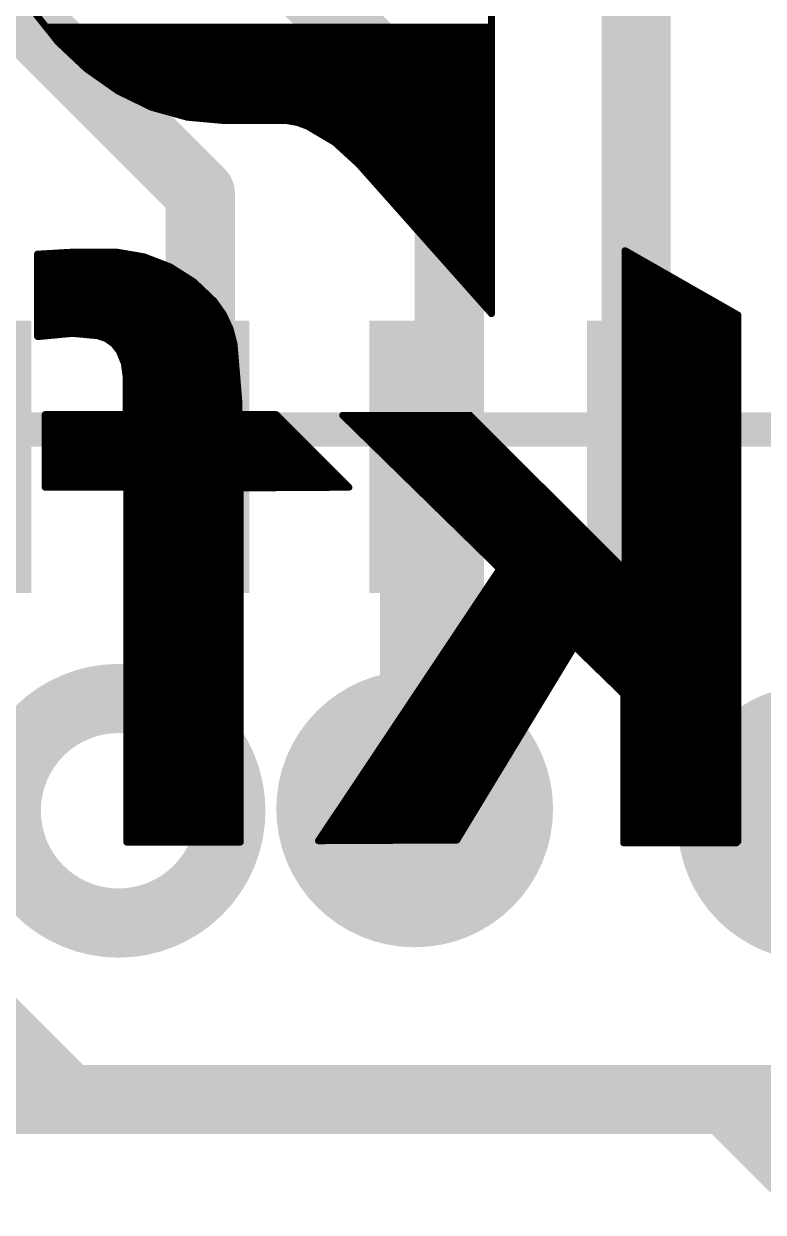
# Model space of a CAD drawing. Extents: x -109 to 32, y -1 to 19.
# Drawn here: x 16.472 to 19.186, y 8.476 to 12.84 of the extents above; entities that cross this region are included whole.
import ezdxf

# ---------------------------------------------------------------- set-up
doc = ezdxf.new("R2010")
doc.units = 0
for name, color, linetype in [('1', 12, 'CONTINUOUS'), ('16', 132, 'CONTINUOUS'), ('18', 110, 'CONTINUOUS'), ('21', 53, 'CONTINUOUS'), ('22', 53, 'CONTINUOUS'), ('51', 53, 'CONTINUOUS')]:
    doc.layers.add(name, color=color, linetype=linetype)

# ---------------------------------------------------------------- blocks, each defined once
blk = doc.blocks.new('RECT')
blk.add_solid([(-0.5, -0.5), (0.5, -0.5), (-0.5, 0.5), (0.5, 0.5)])
blk = doc.blocks.new('ROUNDV')
at = {"const_width": 0.5}
blk.add_lwpolyline([(0, -0.25, 1), (0, 0.25, 1), (0, -0.25)], format="xyb", dxfattribs=at)

msp = doc.modelspace()

# ---------------------------------------------------------------- linework, layer by layer
at = {"layer": '1', "const_width": 0.254}
for points in [[(18.72, 11.25), (18.72, 14.529)], [(16.1798, 13.1572), (17.12, 12.217)], [(17.12, 12.217), (17.12, 11.25)], [(17.92, 11.25), (17.907, 11.237)], [(17.907, 11.237), (17.907, 9.9568)], [(15.977, 9.55), (16.637, 8.89)], [(16.637, 8.89), (21.59, 8.89)]]:
    msp.add_lwpolyline(points, dxfattribs=at)
at = {"layer": '1', "const_width": 0.127}
for points in [[(17.1835, 12.217, 1), (17.0565, 12.217)], [(17.0751, 12.1721, 1), (17.1649, 12.2619)], [(17.9705, 11.237, 1), (17.8435, 11.237)], [(17.9649, 11.2051, 1), (17.8751, 11.2949)], [(17.0565, 11.25, 1), (17.1835, 11.25)], [(17.8621, 11.2819, 1), (17.9519, 11.1921)], [(18.6565, 11.25, 1), (18.7835, 11.25)], [(17.8435, 9.9568, 1), (17.9705, 9.9568)], [(16.637, 8.9535, 1), (16.637, 8.8265)], [(16.5921, 8.8451, 1), (16.6819, 8.9349)]]:
    msp.add_lwpolyline(points, format="xyb", dxfattribs=at)
at = {"layer": '16', "const_width": 0.254}
for points in [[(13.97, 16.51), (18.034, 12.446)], [(18.034, 12.446), (18.034, 10.0838)], [(18.034, 10.0838), (17.907, 9.9568)], [(7.62, 8.89), (19.05, 8.89)], [(19.05, 8.89), (20.32, 7.62)]]:
    msp.add_lwpolyline(points, dxfattribs=at)
at = {"layer": '16', "const_width": 0.127}
for points in [[(18.0975, 12.446, 1), (17.9705, 12.446)], [(17.9891, 12.4011, 1), (18.0789, 12.4909)], [(18.0789, 10.0389, 1), (17.9891, 10.1287)], [(17.9705, 10.0838, 1), (18.0975, 10.0838)], [(17.8621, 10.0017, 1), (17.9519, 9.9119)], [(19.0949, 8.9349, 1), (19.0051, 8.8451)], [(19.05, 8.8265, 1), (19.05, 8.9535)]]:
    msp.add_lwpolyline(points, format="xyb", dxfattribs=at)
at = {"layer": '21', "const_width": 0.254}
msp.add_lwpolyline([(16.82, 9.5377, 1), (16.82, 10.3623, 1), (16.82, 9.5377)], format="xyb", dxfattribs=at)
at = {"layer": '22', "const_width": 0.0254}
for points in [[(18.1889, 13.2918), (18.1889, 11.7754)], [(16.5984, 12.7722), (16.51, 12.8829)], [(16.5547, 12.827), (18.1889, 12.827)], [(16.575, 12.8016), (18.1889, 12.8016)], [(16.5953, 12.7762), (18.1889, 12.7762)], [(16.7016, 12.675), (16.5984, 12.7722)], [(16.6212, 12.7508), (18.1889, 12.7508)], [(16.6481, 12.7254), (18.1889, 12.7254)], [(16.6751, 12.7), (18.1889, 12.7)], [(16.8173, 12.5933), (16.7016, 12.675)], [(16.7022, 12.6746), (18.1889, 12.6746)], [(16.7381, 12.6492), (18.1889, 12.6492)], [(16.7741, 12.6238), (18.1889, 12.6238)], [(16.8101, 12.5984), (18.1889, 12.5984)], [(16.9403, 12.5333), (16.8173, 12.5933)], [(16.8589, 12.573), (18.1889, 12.573)], [(16.911, 12.5476), (18.1889, 12.5476)], [(17.0722, 12.4965), (16.9403, 12.5333)], [(16.9801, 12.5222), (18.1889, 12.5222)], [(17.0711, 12.4968), (18.1889, 12.4968)], [(17.2085, 12.4841), (17.0722, 12.4965)], [(17.4371, 12.4841), (17.2085, 12.4841)], [(17.4761, 12.4773), (17.4371, 12.4841)], [(17.5133, 12.4638), (17.4761, 12.4773)], [(17.4923, 12.4714), (18.1889, 12.4714)], [(17.6145, 12.4036), (17.5133, 12.4638)], [(17.5432, 12.446), (18.1889, 12.446)], [(17.586, 12.4206), (18.1889, 12.4206)], [(17.7013, 12.3241), (17.6145, 12.4036)], [(17.6237, 12.3952), (18.1889, 12.3952)], [(17.6514, 12.3698), (18.1889, 12.3698)], [(17.6791, 12.3444), (18.1889, 12.3444)], [(18.1889, 11.7754), (17.7013, 12.3241)], [(17.7058, 12.319), (18.1889, 12.319)], [(17.7284, 12.2936), (18.1889, 12.2936)], [(17.751, 12.2682), (18.1889, 12.2682)], [(17.7736, 12.2428), (18.1889, 12.2428)], [(17.7961, 12.2174), (18.1889, 12.2174)], [(17.8187, 12.192), (18.1889, 12.192)], [(17.8413, 12.1666), (18.1889, 12.1666)], [(17.8638, 12.1412), (18.1889, 12.1412)], [(17.8864, 12.1158), (18.1889, 12.1158)], [(17.909, 12.0904), (18.1889, 12.0904)], [(17.9316, 12.065), (18.1889, 12.065)], [(17.9541, 12.0396), (18.1889, 12.0396)], [(16.5252, 11.9939), (16.5227, 11.9939)], [(16.5227, 11.9939), (16.5227, 11.6916)], [(16.5227, 11.9888), (16.886, 11.9888)], [(16.6573, 12.0015), (16.5252, 11.9939)], [(16.8123, 12.0015), (16.6573, 12.0015)], [(16.9135, 11.9841), (16.8123, 12.0015)], [(17.9767, 12.0142), (18.1889, 12.0142)], [(17.9993, 11.9888), (18.1889, 11.9888)], [(19.0932, 11.7704), (18.6792, 12.0066)], [(18.6792, 12.0066), (18.6792, 10.8331)], [(18.6792, 11.9888), (18.7104, 11.9888)], [(16.5227, 11.9634), (16.9671, 11.9634)], [(17.0094, 11.9471), (16.9135, 11.9841)], [(17.0961, 11.8921), (17.0094, 11.9471)], [(18.0218, 11.9634), (18.1889, 11.9634)], [(18.6792, 11.9634), (18.7549, 11.9634)], [(16.5227, 11.938), (17.0238, 11.938)], [(16.5227, 11.9126), (17.0638, 11.9126)], [(18.0444, 11.938), (18.1889, 11.938)], [(18.067, 11.9126), (18.1889, 11.9126)], [(18.6792, 11.938), (18.7994, 11.938)], [(18.6792, 11.9126), (18.844, 11.9126)], [(16.5227, 11.8872), (17.1013, 11.8872)], [(16.5227, 11.8618), (17.1279, 11.8618)], [(17.1704, 11.8212), (17.0961, 11.8921)], [(18.0895, 11.8872), (18.1889, 11.8872)], [(18.1121, 11.8618), (18.1889, 11.8618)], [(18.6792, 11.8872), (18.8885, 11.8872)], [(18.6792, 11.8618), (18.933, 11.8618)], [(16.5227, 11.8364), (17.1545, 11.8364)], [(17.2044, 11.7735), (17.1704, 11.8212)], [(18.1347, 11.8364), (18.1889, 11.8364)], [(18.6792, 11.8364), (18.9775, 11.8364)], [(16.5227, 11.811), (17.1777, 11.811)], [(16.5227, 11.7856), (17.1958, 11.7856)], [(17.2293, 11.7204), (17.2044, 11.7735)], [(18.1573, 11.811), (18.1889, 11.811)], [(18.1798, 11.7856), (18.1889, 11.7856)], [(18.6792, 11.811), (19.022, 11.811)], [(18.6792, 11.7856), (19.0666, 11.7856)], [(19.0932, 9.8374), (19.0932, 11.7704)], [(16.5227, 11.7602), (17.2106, 11.7602)], [(16.5227, 11.7348), (17.2225, 11.7348)], [(18.6792, 11.7602), (19.0932, 11.7602)], [(18.6792, 11.7348), (19.0932, 11.7348)], [(16.5227, 11.7094), (17.2321, 11.7094)], [(16.5227, 11.6916), (16.5303, 11.6916)], [(16.5303, 11.6916), (16.5583, 11.6942)], [(16.5583, 11.6942), (16.651, 11.7028)], [(16.651, 11.7028), (16.7437, 11.6942)], [(16.7437, 11.6942), (16.775, 11.6835)], [(16.7735, 11.684), (17.2388, 11.684)], [(16.775, 11.6835), (16.802, 11.6643)], [(17.2441, 11.6637), (17.2293, 11.7204)], [(18.6792, 11.7094), (19.0932, 11.7094)], [(18.6792, 11.684), (19.0932, 11.684)], [(16.802, 11.6643), (16.8224, 11.6383)], [(16.8065, 11.6586), (17.2445, 11.6586)], [(17.2618, 11.4503), (17.2441, 11.6637)], [(18.6792, 11.6586), (19.0932, 11.6586)], [(16.8224, 11.6383), (16.8412, 11.5929)], [(16.8245, 11.6332), (17.2466, 11.6332)], [(16.835, 11.6078), (17.2487, 11.6078)], [(18.6792, 11.6332), (19.0932, 11.6332)], [(18.6792, 11.6078), (19.0932, 11.6078)], [(16.8412, 11.5929), (16.8478, 11.5443)], [(16.8426, 11.5824), (17.2508, 11.5824)], [(16.8461, 11.557), (17.253, 11.557)], [(18.6792, 11.5824), (19.0932, 11.5824)], [(18.6792, 11.557), (19.0932, 11.557)], [(16.8478, 11.5443), (16.8478, 11.4046)], [(16.8478, 11.5316), (17.2551, 11.5316)], [(18.6792, 11.5316), (19.0932, 11.5316)], [(16.8478, 11.5062), (17.2572, 11.5062)], [(16.8478, 11.4808), (17.2593, 11.4808)], [(18.6792, 11.5062), (19.0932, 11.5062)], [(18.6792, 11.4808), (19.0932, 11.4808)], [(16.8478, 11.4554), (17.2614, 11.4554)], [(16.8478, 11.43), (17.2618, 11.43)], [(17.2618, 11.4046), (17.2618, 11.4503)], [(18.6792, 11.4554), (19.0932, 11.4554)], [(18.6792, 11.43), (19.0932, 11.43)], [(16.8478, 11.4046), (16.5506, 11.4046)], [(16.5506, 11.4046), (16.5506, 11.1379)], [(16.5506, 11.3792), (17.4244, 11.3792)], [(16.8478, 11.4046), (17.2618, 11.4046)], [(17.399, 11.4046), (17.2618, 11.4046)], [(17.6657, 11.1379), (17.399, 11.4046)], [(18.1102, 11.4021), (17.6428, 11.4021)], [(17.6428, 11.4021), (18.2194, 10.8382)], [(17.6662, 11.3792), (18.1331, 11.3792)], [(18.6792, 10.8331), (18.1102, 11.4021)], [(18.6792, 11.4046), (19.0932, 11.4046)], [(18.6792, 11.3792), (19.0932, 11.3792)], [(16.5506, 11.3538), (17.4498, 11.3538)], [(17.6922, 11.3538), (18.1585, 11.3538)], [(18.6792, 11.3538), (19.0932, 11.3538)], [(16.5506, 11.3284), (17.4752, 11.3284)], [(16.5506, 11.303), (17.5006, 11.303)], [(17.7182, 11.3284), (18.1839, 11.3284)], [(17.7441, 11.303), (18.2093, 11.303)], [(18.6792, 11.3284), (19.0932, 11.3284)], [(18.6792, 11.303), (19.0932, 11.303)], [(16.5506, 11.2776), (17.526, 11.2776)], [(16.5506, 11.2522), (17.5514, 11.2522)], [(17.7701, 11.2776), (18.2347, 11.2776)], [(17.7961, 11.2522), (18.2601, 11.2522)], [(18.6792, 11.2776), (19.0932, 11.2776)], [(18.6792, 11.2522), (19.0932, 11.2522)], [(16.5506, 11.2268), (17.5768, 11.2268)], [(17.822, 11.2268), (18.2855, 11.2268)], [(18.6792, 11.2268), (19.0932, 11.2268)], [(16.5506, 11.2014), (17.6022, 11.2014)], [(16.5506, 11.176), (17.6276, 11.176)], [(17.848, 11.2014), (18.3109, 11.2014)], [(17.874, 11.176), (18.3363, 11.176)], [(18.6792, 11.2014), (19.0932, 11.2014)], [(18.6792, 11.176), (19.0932, 11.176)], [(16.5506, 11.1506), (17.653, 11.1506)], [(16.5506, 11.1379), (16.8504, 11.1379)], [(16.8504, 11.1379), (16.8504, 9.8349)], [(16.8504, 11.1252), (17.2669, 11.1252)], [(17.2669, 11.1354), (17.6657, 11.1379)], [(17.2669, 9.8349), (17.2669, 11.1354)], [(17.9, 11.1506), (18.3617, 11.1506)], [(17.9259, 11.1252), (18.3871, 11.1252)], [(18.6792, 11.1506), (19.0932, 11.1506)], [(18.6792, 11.1252), (19.0932, 11.1252)], [(16.8504, 11.0998), (17.2669, 11.0998)], [(16.8504, 11.0744), (17.2669, 11.0744)], [(17.9519, 11.0998), (18.4125, 11.0998)], [(17.9779, 11.0744), (18.4379, 11.0744)], [(18.6792, 11.0998), (19.0932, 11.0998)], [(18.6792, 11.0744), (19.0932, 11.0744)], [(16.8504, 11.049), (17.2669, 11.049)], [(18.0038, 11.049), (18.4633, 11.049)], [(18.6792, 11.049), (19.0932, 11.049)], [(16.8504, 11.0236), (17.2669, 11.0236)], [(16.8504, 10.9982), (17.2669, 10.9982)], [(18.0298, 11.0236), (18.4887, 11.0236)], [(18.0558, 10.9982), (18.5141, 10.9982)], [(18.6792, 11.0236), (19.0932, 11.0236)], [(18.6792, 10.9982), (19.0932, 10.9982)], [(16.8504, 10.9728), (17.2669, 10.9728)], [(16.8504, 10.9474), (17.2669, 10.9474)], [(18.0818, 10.9728), (18.5395, 10.9728)], [(18.1077, 10.9474), (18.5649, 10.9474)], [(18.6792, 10.9728), (19.0932, 10.9728)], [(18.6792, 10.9474), (19.0932, 10.9474)], [(16.8504, 10.922), (17.2669, 10.922)], [(16.8504, 10.8966), (17.2669, 10.8966)], [(18.1337, 10.922), (18.5903, 10.922)], [(18.1597, 10.8966), (18.6157, 10.8966)], [(18.6792, 10.922), (19.0932, 10.922)], [(18.6792, 10.8966), (19.0932, 10.8966)], [(16.8504, 10.8712), (17.2669, 10.8712)], [(18.1857, 10.8712), (18.6411, 10.8712)], [(18.6792, 10.8712), (19.0932, 10.8712)], [(16.8504, 10.8458), (17.2669, 10.8458)], [(16.8504, 10.8204), (17.2669, 10.8204)], [(18.2194, 10.8382), (17.5539, 9.84)], [(18.2075, 10.8204), (19.0932, 10.8204)], [(18.2116, 10.8458), (18.6665, 10.8458)], [(18.6792, 10.8458), (19.0932, 10.8458)], [(16.8504, 10.795), (17.2669, 10.795)], [(16.8504, 10.7696), (17.2669, 10.7696)], [(18.1737, 10.7696), (19.0932, 10.7696)], [(18.1906, 10.795), (19.0932, 10.795)], [(16.8504, 10.7442), (17.2669, 10.7442)], [(18.1567, 10.7442), (19.0932, 10.7442)], [(16.8504, 10.7188), (17.2669, 10.7188)], [(16.8504, 10.6934), (17.2669, 10.6934)], [(18.1229, 10.6934), (19.0932, 10.6934)], [(18.1398, 10.7188), (19.0932, 10.7188)], [(16.8504, 10.668), (17.2669, 10.668)], [(16.8504, 10.6426), (17.2669, 10.6426)], [(18.089, 10.6426), (19.0932, 10.6426)], [(18.1059, 10.668), (19.0932, 10.668)], [(16.8504, 10.6172), (17.2669, 10.6172)], [(16.8504, 10.5918), (17.2669, 10.5918)], [(18.0551, 10.5918), (19.0932, 10.5918)], [(18.0721, 10.6172), (19.0932, 10.6172)], [(16.8504, 10.5664), (17.2669, 10.5664)], [(18.0382, 10.5664), (19.0932, 10.5664)], [(18.4887, 10.5461), (18.4937, 10.5537)], [(18.4937, 10.5537), (18.6741, 10.3784)], [(16.8504, 10.541), (17.2669, 10.541)], [(16.8504, 10.5156), (17.2669, 10.5156)], [(18.0043, 10.5156), (18.4702, 10.5156)], [(18.0213, 10.541), (18.4856, 10.541)], [(18.0619, 9.8425), (18.4887, 10.5461)], [(18.5068, 10.541), (19.0932, 10.541)], [(18.5329, 10.5156), (19.0932, 10.5156)], [(16.8504, 10.4902), (17.2669, 10.4902)], [(16.8504, 10.4648), (17.2669, 10.4648)], [(17.9705, 10.4648), (18.4394, 10.4648)], [(17.9874, 10.4902), (18.4548, 10.4902)], [(18.559, 10.4902), (19.0932, 10.4902)], [(18.5852, 10.4648), (19.0932, 10.4648)], [(16.8504, 10.4394), (17.2669, 10.4394)], [(17.9535, 10.4394), (18.424, 10.4394)], [(18.6113, 10.4394), (19.0932, 10.4394)], [(16.8504, 10.414), (17.2669, 10.414)], [(16.8504, 10.3886), (17.2669, 10.3886)], [(17.9197, 10.3886), (18.3932, 10.3886)], [(17.9366, 10.414), (18.4086, 10.414)], [(18.6375, 10.414), (19.0932, 10.414)], [(18.6636, 10.3886), (19.0932, 10.3886)], [(18.6741, 10.3784), (18.6741, 9.8323)], [(16.8504, 10.3632), (17.2669, 10.3632)], [(16.8504, 10.3378), (17.2669, 10.3378)], [(17.8858, 10.3378), (18.3623, 10.3378)], [(17.9027, 10.3632), (18.3778, 10.3632)], [(18.6741, 10.3632), (19.0932, 10.3632)], [(18.6741, 10.3378), (19.0932, 10.3378)], [(16.8504, 10.3124), (17.2669, 10.3124)], [(16.8504, 10.287), (17.2669, 10.287)], [(17.8519, 10.287), (18.3315, 10.287)], [(17.8689, 10.3124), (18.3469, 10.3124)], [(18.6741, 10.3124), (19.0932, 10.3124)], [(18.6741, 10.287), (19.0932, 10.287)], [(16.8504, 10.2616), (17.2669, 10.2616)], [(17.835, 10.2616), (18.3161, 10.2616)], [(18.6741, 10.2616), (19.0932, 10.2616)], [(16.8504, 10.2362), (17.2669, 10.2362)], [(16.8504, 10.2108), (17.2669, 10.2108)], [(17.8011, 10.2108), (18.2853, 10.2108)], [(17.818, 10.2362), (18.3007, 10.2362)], [(18.6741, 10.2362), (19.0932, 10.2362)], [(18.6741, 10.2108), (19.0932, 10.2108)], [(16.8504, 10.1854), (17.2669, 10.1854)], [(16.8504, 10.16), (17.2669, 10.16)], [(17.7672, 10.16), (18.2545, 10.16)], [(17.7842, 10.1854), (18.2699, 10.1854)], [(18.6741, 10.1854), (19.0932, 10.1854)], [(18.6741, 10.16), (19.0932, 10.16)], [(16.8504, 10.1346), (17.2669, 10.1346)], [(17.7503, 10.1346), (18.2391, 10.1346)], [(18.6741, 10.1346), (19.0932, 10.1346)], [(16.8504, 10.1092), (17.2669, 10.1092)], [(16.8504, 10.0838), (17.2669, 10.0838)], [(17.7164, 10.0838), (18.2083, 10.0838)], [(17.7334, 10.1092), (18.2237, 10.1092)], [(18.6741, 10.1092), (19.0932, 10.1092)], [(18.6741, 10.0838), (19.0932, 10.0838)], [(16.8504, 10.0584), (17.2669, 10.0584)], [(16.8504, 10.033), (17.2669, 10.033)], [(17.6826, 10.033), (18.1775, 10.033)], [(17.6995, 10.0584), (18.1929, 10.0584)], [(18.6741, 10.0584), (19.0932, 10.0584)], [(18.6741, 10.033), (19.0932, 10.033)], [(16.8504, 10.0076), (17.2669, 10.0076)], [(16.8504, 9.9822), (17.2669, 9.9822)], [(17.6487, 9.9822), (18.1466, 9.9822)], [(17.6656, 10.0076), (18.162, 10.0076)], [(18.6741, 10.0076), (19.0932, 10.0076)], [(18.6741, 9.9822), (19.0932, 9.9822)], [(16.8504, 9.9568), (17.2669, 9.9568)], [(17.6318, 9.9568), (18.1312, 9.9568)], [(18.6741, 9.9568), (19.0932, 9.9568)], [(16.8504, 9.9314), (17.2669, 9.9314)], [(16.8504, 9.906), (17.2669, 9.906)], [(17.5979, 9.906), (18.1004, 9.906)], [(17.6148, 9.9314), (18.1158, 9.9314)], [(18.6741, 9.9314), (19.0932, 9.9314)], [(18.6741, 9.906), (19.0932, 9.906)], [(16.8504, 9.8806), (17.2669, 9.8806)], [(16.8504, 9.8552), (17.2669, 9.8552)], [(17.564, 9.8552), (18.0696, 9.8552)], [(17.581, 9.8806), (18.085, 9.8806)], [(18.6741, 9.8806), (19.0932, 9.8806)], [(18.6741, 9.8552), (19.0932, 9.8552)], [(16.8504, 9.8349), (17.2669, 9.8349)], [(17.5539, 9.84), (18.0619, 9.8425)], [(18.6741, 9.8323), (19.0881, 9.8323)], [(19.0881, 9.8323), (19.0932, 9.8374)]]:
    msp.add_lwpolyline(points, dxfattribs=at)
at = {"layer": '22', "const_width": 0.0127}
for points in [[(16.5547, 12.8333, 1), (16.5547, 12.8207)], [(18.1889, 12.8207, 1), (18.1889, 12.8333)], [(16.575, 12.8079, 1), (16.575, 12.7953)], [(16.5953, 12.7826, 1), (16.5953, 12.7699)], [(18.1889, 12.7953, 1), (18.1889, 12.8079)], [(18.1889, 12.7699, 1), (18.1889, 12.7826)], [(16.6028, 12.7768, 1), (16.5941, 12.7676)], [(16.5935, 12.7682, 1), (16.6034, 12.7762)], [(16.6212, 12.7571, 1), (16.6212, 12.7445)], [(18.1889, 12.7445, 1), (18.1889, 12.7571)], [(16.6481, 12.7317, 1), (16.6481, 12.7191)], [(16.6751, 12.7064, 1), (16.6751, 12.6937)], [(18.1889, 12.7191, 1), (18.1889, 12.7317)], [(18.1889, 12.6937, 1), (18.1889, 12.7064)], [(16.7052, 12.6802, 1), (16.6979, 12.6698)], [(16.7022, 12.6809, 1), (16.7022, 12.6683)], [(16.6972, 12.6704, 1), (16.7059, 12.6797)], [(16.7381, 12.6555, 1), (16.7381, 12.6429)], [(18.1889, 12.6683, 1), (18.1889, 12.6809)], [(18.1889, 12.6429, 1), (18.1889, 12.6555)], [(16.7741, 12.6302, 1), (16.7741, 12.6175)], [(16.8101, 12.6047, 1), (16.8101, 12.5921)], [(18.1889, 12.6175, 1), (18.1889, 12.6302)], [(18.1889, 12.5921, 1), (18.1889, 12.6047)], [(16.8201, 12.599, 1), (16.8145, 12.5876)], [(16.8136, 12.5881, 1), (16.821, 12.5985)], [(16.8589, 12.5793, 1), (16.8589, 12.5667)], [(18.1889, 12.5667, 1), (18.1889, 12.5793)], [(16.911, 12.554, 1), (16.911, 12.5413)], [(16.942, 12.5394, 1), (16.9386, 12.5272)], [(16.9376, 12.5276, 1), (16.9431, 12.539)], [(16.9801, 12.5285, 1), (16.9801, 12.5159)], [(18.1889, 12.5413, 1), (18.1889, 12.554)], [(18.1889, 12.5159, 1), (18.1889, 12.5285)], [(17.0711, 12.5031, 1), (17.0711, 12.4905)], [(17.0728, 12.5028, 1), (17.0716, 12.4902)], [(17.0705, 12.4904, 1), (17.0739, 12.5026)], [(17.2085, 12.4904, 1), (17.2085, 12.4778)], [(17.2079, 12.4778, 1), (17.2091, 12.4904)], [(17.4382, 12.4904, 1), (17.436, 12.4778)], [(17.4371, 12.4778, 1), (17.4371, 12.4904)], [(17.4782, 12.4832, 1), (17.4739, 12.4713)], [(17.475, 12.471, 1), (17.4772, 12.4835)], [(17.4923, 12.4778, 1), (17.4923, 12.4651)], [(18.1889, 12.4905, 1), (18.1889, 12.5031)], [(18.1889, 12.4651, 1), (18.1889, 12.4778)], [(17.5165, 12.4693, 1), (17.5101, 12.4583)], [(17.5111, 12.4578, 1), (17.5155, 12.4698)], [(17.5432, 12.4523, 1), (17.5432, 12.4397)], [(18.1889, 12.4397, 1), (18.1889, 12.4523)], [(17.586, 12.4269, 1), (17.586, 12.4143)], [(17.6188, 12.4083, 1), (17.6102, 12.3989)], [(17.6112, 12.3982, 1), (17.6177, 12.4091)], [(17.6237, 12.4016, 1), (17.6237, 12.3889)], [(18.1889, 12.4143, 1), (18.1889, 12.4269)], [(18.1889, 12.3889, 1), (18.1889, 12.4016)], [(17.6514, 12.3762, 1), (17.6514, 12.3635)], [(17.6791, 12.3507, 1), (17.6791, 12.3381)], [(18.1889, 12.3635, 1), (18.1889, 12.3762)], [(18.1889, 12.3381, 1), (18.1889, 12.3507)], [(17.706, 12.3283, 1), (17.6966, 12.3199)], [(17.697, 12.3194, 1), (17.7056, 12.3288)], [(17.7058, 12.3254, 1), (17.7058, 12.3127)], [(17.7284, 12.3, 1), (17.7284, 12.2873)], [(18.1889, 12.3127, 1), (18.1889, 12.3254)], [(18.1889, 12.2873, 1), (18.1889, 12.3)], [(17.751, 12.2745, 1), (17.751, 12.2619)], [(18.1889, 12.2619, 1), (18.1889, 12.2745)], [(17.7736, 12.2492, 1), (17.7736, 12.2365)], [(17.7961, 12.2238, 1), (17.7961, 12.2111)], [(18.1889, 12.2365, 1), (18.1889, 12.2492)], [(18.1889, 12.2111, 1), (18.1889, 12.2238)], [(17.8187, 12.1983, 1), (17.8187, 12.1857)], [(17.8413, 12.173, 1), (17.8413, 12.1603)], [(18.1889, 12.1857, 1), (18.1889, 12.1983)], [(18.1889, 12.1603, 1), (18.1889, 12.173)], [(17.8638, 12.1476, 1), (17.8638, 12.1349)], [(18.1889, 12.1349, 1), (18.1889, 12.1476)], [(17.8864, 12.1221, 1), (17.8864, 12.1095)], [(17.909, 12.0968, 1), (17.909, 12.0841)], [(18.1889, 12.1095, 1), (18.1889, 12.1221)], [(18.1889, 12.0841, 1), (18.1889, 12.0968)], [(17.9316, 12.0714, 1), (17.9316, 12.0587)], [(17.9541, 12.0459, 1), (17.9541, 12.0333)], [(18.1889, 12.0587, 1), (18.1889, 12.0714)], [(18.1889, 12.0333, 1), (18.1889, 12.0459)], [(16.5291, 11.9939, 1), (16.5163, 11.9939)], [(16.5227, 12.0002, 1), (16.5227, 11.9876)], [(16.5227, 11.9952, 1), (16.5227, 11.9825)], [(16.5248, 12.0002, 1), (16.5256, 11.9876)], [(16.5252, 11.9876, 1), (16.5252, 12.0002)], [(16.6573, 12.0078, 1), (16.6573, 11.9952)], [(16.6577, 11.9952, 1), (16.6569, 12.0078)], [(16.8134, 12.0078, 1), (16.8112, 11.9952)], [(16.8123, 11.9952, 1), (16.8123, 12.0078)], [(16.886, 11.9825, 1), (16.886, 11.9952)], [(17.9767, 12.0206, 1), (17.9767, 12.0079)], [(17.9993, 11.9952, 1), (17.9993, 11.9825)], [(18.1889, 12.0079, 1), (18.1889, 12.0206)], [(18.1889, 11.9825, 1), (18.1889, 11.9952)], [(18.6823, 12.0121, 1), (18.6761, 12.0011)], [(18.6856, 12.0066, 1), (18.6729, 12.0066)], [(18.6792, 11.9952, 1), (18.6792, 11.9825)], [(18.7104, 11.9825, 1), (18.7104, 11.9952)], [(16.5227, 11.9697, 1), (16.5227, 11.9571)], [(16.9158, 11.99, 1), (16.9112, 11.9781)], [(16.9124, 11.9778, 1), (16.9146, 11.9903)], [(16.9671, 11.9571, 1), (16.9671, 11.9697)], [(17.0128, 11.9525, 1), (17.006, 11.9418)], [(17.0071, 11.9412, 1), (17.0116, 11.9531)], [(18.0218, 11.9697, 1), (18.0218, 11.9571)], [(18.1889, 11.9571, 1), (18.1889, 11.9697)], [(18.6792, 11.9697, 1), (18.6792, 11.9571)], [(18.7549, 11.9571, 1), (18.7549, 11.9697)], [(16.5227, 11.9444, 1), (16.5227, 11.9317)], [(16.5227, 11.919, 1), (16.5227, 11.9063)], [(17.0238, 11.9317, 1), (17.0238, 11.9444)], [(17.0638, 11.9063, 1), (17.0638, 11.919)], [(18.0444, 11.9444, 1), (18.0444, 11.9317)], [(18.067, 11.919, 1), (18.067, 11.9063)], [(18.1889, 11.9317, 1), (18.1889, 11.9444)], [(18.1889, 11.9063, 1), (18.1889, 11.919)], [(18.6792, 11.9444, 1), (18.6792, 11.9317)], [(18.6792, 11.919, 1), (18.6792, 11.9063)], [(18.7994, 11.9317, 1), (18.7994, 11.9444)], [(18.844, 11.9063, 1), (18.844, 11.919)], [(16.5227, 11.8935, 1), (16.5227, 11.8809)], [(16.5227, 11.8681, 1), (16.5227, 11.8555)], [(17.1005, 11.8967, 1), (17.0917, 11.8875)], [(17.0927, 11.8868, 1), (17.0995, 11.8975)], [(17.1013, 11.8809, 1), (17.1013, 11.8935)], [(17.1279, 11.8555, 1), (17.1279, 11.8681)], [(18.0895, 11.8935, 1), (18.0895, 11.8809)], [(18.1121, 11.8681, 1), (18.1121, 11.8555)], [(18.1889, 11.8809, 1), (18.1889, 11.8935)], [(18.1889, 11.8555, 1), (18.1889, 11.8681)], [(18.6792, 11.8935, 1), (18.6792, 11.8809)], [(18.6792, 11.8681, 1), (18.6792, 11.8555)], [(18.8885, 11.8809, 1), (18.8885, 11.8935)], [(18.933, 11.8555, 1), (18.933, 11.8681)], [(16.5227, 11.8428, 1), (16.5227, 11.8301)], [(17.1545, 11.8301, 1), (17.1545, 11.8428)], [(17.1756, 11.8249, 1), (17.1652, 11.8175)], [(17.166, 11.8166, 1), (17.1748, 11.8258)], [(18.1347, 11.8428, 1), (18.1347, 11.8301)], [(18.1889, 11.8301, 1), (18.1889, 11.8428)], [(18.6792, 11.8428, 1), (18.6792, 11.8301)], [(18.9775, 11.8301, 1), (18.9775, 11.8428)], [(16.5227, 11.8173, 1), (16.5227, 11.8047)], [(16.5227, 11.7919, 1), (16.5227, 11.7793)], [(17.1777, 11.8047, 1), (17.1777, 11.8173)], [(17.1958, 11.7793, 1), (17.1958, 11.7919)], [(17.2102, 11.7762, 1), (17.1987, 11.7708)], [(17.1992, 11.7698, 1), (17.2096, 11.7772)], [(18.1573, 11.8173, 1), (18.1573, 11.8047)], [(18.1798, 11.7919, 1), (18.1798, 11.7793)], [(18.1842, 11.7712, 1), (18.1936, 11.7796)], [(18.1889, 11.8047, 1), (18.1889, 11.8173)], [(18.1889, 11.7793, 1), (18.1889, 11.7919)], [(18.6792, 11.8173, 1), (18.6792, 11.8047)], [(18.6792, 11.7919, 1), (18.6792, 11.7793)], [(19.022, 11.8047, 1), (19.022, 11.8173)], [(19.0666, 11.7793, 1), (19.0666, 11.7919)], [(19.0996, 11.7704, 1), (19.0868, 11.7704)], [(19.0901, 11.7649, 1), (19.0963, 11.7759)], [(16.5227, 11.7666, 1), (16.5227, 11.7539)], [(16.5227, 11.7411, 1), (16.5227, 11.7285)], [(17.2106, 11.7539, 1), (17.2106, 11.7666)], [(17.2225, 11.7285, 1), (17.2225, 11.7411)], [(18.1825, 11.7754, 1), (18.1953, 11.7754)], [(18.6792, 11.7666, 1), (18.6792, 11.7539)], [(18.6792, 11.7411, 1), (18.6792, 11.7285)], [(19.0932, 11.7539, 1), (19.0932, 11.7666)], [(19.0932, 11.7285, 1), (19.0932, 11.7411)], [(16.5163, 11.6916, 1), (16.5291, 11.6916)], [(16.5227, 11.7157, 1), (16.5227, 11.7031)], [(16.5227, 11.698, 1), (16.5227, 11.6853)], [(16.5297, 11.6979, 1), (16.5309, 11.6853)], [(16.5303, 11.6853, 1), (16.5303, 11.698)], [(16.5577, 11.7005, 1), (16.5589, 11.6879)], [(16.5589, 11.6879, 1), (16.5577, 11.7005)], [(16.6516, 11.7091, 1), (16.6504, 11.6965)], [(16.6516, 11.6965, 1), (16.6504, 11.7091)], [(16.7458, 11.7002, 1), (16.7416, 11.6882)], [(16.7431, 11.6879, 1), (16.7443, 11.7005)], [(16.7735, 11.6904, 1), (16.7735, 11.6777)], [(16.7787, 11.6887, 1), (16.7713, 11.6783)], [(16.773, 11.6775, 1), (16.7771, 11.6895)], [(17.2354, 11.722, 1), (17.2231, 11.7188)], [(17.2235, 11.7177, 1), (17.235, 11.7231)], [(17.2321, 11.7031, 1), (17.2321, 11.7157)], [(17.2388, 11.6777, 1), (17.2388, 11.6904)], [(18.6792, 11.6904, 1), (18.6792, 11.6777)], [(18.6792, 11.7157, 1), (18.6792, 11.7031)], [(19.0932, 11.7031, 1), (19.0932, 11.7157)], [(19.0932, 11.6777, 1), (19.0932, 11.6904)], [(16.807, 11.6683, 1), (16.797, 11.6604)], [(16.7983, 11.6592, 1), (16.8057, 11.6695)], [(16.8065, 11.6649, 1), (16.8065, 11.6523)], [(16.8283, 11.6407, 1), (16.8165, 11.6359)], [(17.2504, 11.6642, 1), (17.2378, 11.6632)], [(17.238, 11.6621, 1), (17.2502, 11.6653)], [(17.2445, 11.6523, 1), (17.2445, 11.6649)], [(18.6792, 11.6649, 1), (18.6792, 11.6523)], [(19.0932, 11.6523, 1), (19.0932, 11.6649)], [(16.8174, 11.6344, 1), (16.8274, 11.6422)], [(16.8245, 11.6395, 1), (16.8245, 11.6269)], [(16.835, 11.6142, 1), (16.835, 11.6015)], [(17.2466, 11.6269, 1), (17.2466, 11.6395)], [(17.2487, 11.6015, 1), (17.2487, 11.6142)], [(18.6792, 11.6142, 1), (18.6792, 11.6015)], [(18.6792, 11.6395, 1), (18.6792, 11.6269)], [(19.0932, 11.6269, 1), (19.0932, 11.6395)], [(19.0932, 11.6015, 1), (19.0932, 11.6142)], [(16.8475, 11.5938, 1), (16.8349, 11.5921)], [(16.8353, 11.5905, 1), (16.847, 11.5954)], [(16.8426, 11.5887, 1), (16.8426, 11.5761)], [(16.8461, 11.5633, 1), (16.8461, 11.5507)], [(17.2508, 11.5761, 1), (17.2508, 11.5887)], [(17.253, 11.5507, 1), (17.253, 11.5633)], [(18.6792, 11.5887, 1), (18.6792, 11.5761)], [(18.6792, 11.5633, 1), (18.6792, 11.5507)], [(19.0932, 11.5761, 1), (19.0932, 11.5887)], [(19.0932, 11.5507, 1), (19.0932, 11.5633)], [(16.8542, 11.5443, 1), (16.8414, 11.5443)], [(16.8415, 11.5434, 1), (16.8541, 11.5452)], [(16.8478, 11.538, 1), (16.8478, 11.5253)], [(17.2551, 11.5253, 1), (17.2551, 11.538)], [(18.6792, 11.538, 1), (18.6792, 11.5253)], [(19.0932, 11.5253, 1), (19.0932, 11.538)], [(16.8478, 11.5125, 1), (16.8478, 11.4999)], [(16.8478, 11.4871, 1), (16.8478, 11.4745)], [(17.2572, 11.4999, 1), (17.2572, 11.5125)], [(17.2593, 11.4745, 1), (17.2593, 11.4871)], [(18.6792, 11.5125, 1), (18.6792, 11.4999)], [(18.6792, 11.4871, 1), (18.6792, 11.4745)], [(19.0932, 11.4999, 1), (19.0932, 11.5125)], [(19.0932, 11.4745, 1), (19.0932, 11.4871)], [(16.8478, 11.4618, 1), (16.8478, 11.4491)], [(16.8478, 11.4363, 1), (16.8478, 11.4237)], [(17.2682, 11.4503, 1), (17.2554, 11.4503)], [(17.2555, 11.4498, 1), (17.2681, 11.4508)], [(17.2614, 11.4491, 1), (17.2614, 11.4618)], [(17.2618, 11.4237, 1), (17.2618, 11.4363)], [(18.6792, 11.4618, 1), (18.6792, 11.4491)], [(18.6792, 11.4363, 1), (18.6792, 11.4237)], [(19.0932, 11.4491, 1), (19.0932, 11.4618)], [(19.0932, 11.4237, 1), (19.0932, 11.4363)], [(16.557, 11.4046, 1), (16.5442, 11.4046)], [(16.5506, 11.4109, 1), (16.5506, 11.3983)], [(16.5506, 11.3856, 1), (16.5506, 11.3729)], [(16.8414, 11.4046, 1), (16.8542, 11.4046)], [(16.8478, 11.4109, 1), (16.8478, 11.3983)], [(16.8478, 11.3983, 1), (16.8478, 11.4109)], [(17.2554, 11.4046, 1), (17.2682, 11.4046)], [(17.2618, 11.4109, 1), (17.2618, 11.3983)], [(17.2618, 11.3983, 1), (17.2618, 11.4109)], [(17.4035, 11.4091, 1), (17.3945, 11.4001)], [(17.399, 11.3983, 1), (17.399, 11.4109)], [(17.4244, 11.3729, 1), (17.4244, 11.3856)], [(17.6428, 11.4085, 1), (17.6428, 11.3958)], [(17.6472, 11.4066, 1), (17.6384, 11.3976)], [(17.6662, 11.3856, 1), (17.6662, 11.3729)], [(18.1147, 11.4066, 1), (18.1057, 11.3976)], [(18.1102, 11.3958, 1), (18.1102, 11.4085)], [(18.1331, 11.3729, 1), (18.1331, 11.3856)], [(18.6792, 11.3856, 1), (18.6792, 11.3729)], [(18.6792, 11.4109, 1), (18.6792, 11.3983)], [(19.0932, 11.3983, 1), (19.0932, 11.4109)], [(19.0932, 11.3729, 1), (19.0932, 11.3856)], [(16.5506, 11.3601, 1), (16.5506, 11.3475)], [(17.4498, 11.3475, 1), (17.4498, 11.3601)], [(17.6922, 11.3601, 1), (17.6922, 11.3475)], [(18.1585, 11.3475, 1), (18.1585, 11.3601)], [(18.6792, 11.3601, 1), (18.6792, 11.3475)], [(19.0932, 11.3475, 1), (19.0932, 11.3601)], [(16.5506, 11.3347, 1), (16.5506, 11.3221)], [(16.5506, 11.3094, 1), (16.5506, 11.2967)], [(17.4752, 11.3221, 1), (17.4752, 11.3347)], [(17.5006, 11.2967, 1), (17.5006, 11.3094)], [(17.7182, 11.3347, 1), (17.7182, 11.3221)], [(17.7441, 11.3094, 1), (17.7441, 11.2967)], [(18.1839, 11.3221, 1), (18.1839, 11.3347)], [(18.2093, 11.2967, 1), (18.2093, 11.3094)], [(18.6792, 11.3094, 1), (18.6792, 11.2967)], [(18.6792, 11.3347, 1), (18.6792, 11.3221)], [(19.0932, 11.3221, 1), (19.0932, 11.3347)], [(19.0932, 11.2967, 1), (19.0932, 11.3094)], [(16.5506, 11.284, 1), (16.5506, 11.2713)], [(16.5506, 11.2585, 1), (16.5506, 11.2459)], [(17.526, 11.2713, 1), (17.526, 11.284)], [(17.5514, 11.2459, 1), (17.5514, 11.2585)], [(17.7701, 11.284, 1), (17.7701, 11.2713)], [(17.7961, 11.2585, 1), (17.7961, 11.2459)], [(18.2347, 11.2713, 1), (18.2347, 11.284)], [(18.2601, 11.2459, 1), (18.2601, 11.2585)], [(18.6792, 11.284, 1), (18.6792, 11.2713)], [(18.6792, 11.2585, 1), (18.6792, 11.2459)], [(19.0932, 11.2713, 1), (19.0932, 11.284)], [(19.0932, 11.2459, 1), (19.0932, 11.2585)], [(16.5506, 11.2332, 1), (16.5506, 11.2205)], [(17.5768, 11.2205, 1), (17.5768, 11.2332)], [(17.822, 11.2332, 1), (17.822, 11.2205)], [(18.2855, 11.2205, 1), (18.2855, 11.2332)], [(18.6792, 11.2332, 1), (18.6792, 11.2205)], [(19.0932, 11.2205, 1), (19.0932, 11.2332)], [(16.5506, 11.2078, 1), (16.5506, 11.1951)], [(16.5506, 11.1823, 1), (16.5506, 11.1697)], [(17.6022, 11.1951, 1), (17.6022, 11.2078)], [(17.6276, 11.1697, 1), (17.6276, 11.1823)], [(17.848, 11.2078, 1), (17.848, 11.1951)], [(17.874, 11.1823, 1), (17.874, 11.1697)], [(18.3109, 11.1951, 1), (18.3109, 11.2078)], [(18.3363, 11.1697, 1), (18.3363, 11.1823)], [(18.6792, 11.2078, 1), (18.6792, 11.1951)], [(18.6792, 11.1823, 1), (18.6792, 11.1697)], [(19.0932, 11.1951, 1), (19.0932, 11.2078)], [(19.0932, 11.1697, 1), (19.0932, 11.1823)], [(16.5442, 11.1379, 1), (16.557, 11.1379)], [(16.5506, 11.157, 1), (16.5506, 11.1443)], [(16.5506, 11.1442, 1), (16.5506, 11.1316)], [(16.8568, 11.1379, 1), (16.844, 11.1379)], [(16.8504, 11.1316, 1), (16.8504, 11.1189)], [(16.8504, 11.1316, 1), (16.8504, 11.1442)], [(17.2733, 11.1354, 1), (17.2605, 11.1354)], [(17.2669, 11.1417, 1), (17.2669, 11.1291)], [(17.2669, 11.1189, 1), (17.2669, 11.1316)], [(17.653, 11.1443, 1), (17.653, 11.157)], [(17.6612, 11.1334, 1), (17.6702, 11.1424)], [(17.6657, 11.1316, 1), (17.6657, 11.1442)], [(17.9, 11.157, 1), (17.9, 11.1443)], [(17.9259, 11.1316, 1), (17.9259, 11.1189)], [(18.3617, 11.1443, 1), (18.3617, 11.157)], [(18.3871, 11.1189, 1), (18.3871, 11.1316)], [(18.6792, 11.157, 1), (18.6792, 11.1443)], [(18.6792, 11.1316, 1), (18.6792, 11.1189)], [(19.0932, 11.1443, 1), (19.0932, 11.157)], [(19.0932, 11.1189, 1), (19.0932, 11.1316)], [(16.8504, 11.1061, 1), (16.8504, 11.0935)], [(16.8504, 11.0808, 1), (16.8504, 11.0681)], [(17.2669, 11.0935, 1), (17.2669, 11.1061)], [(17.2669, 11.0681, 1), (17.2669, 11.0808)], [(17.9519, 11.1061, 1), (17.9519, 11.0935)], [(17.9779, 11.0808, 1), (17.9779, 11.0681)], [(18.4125, 11.0935, 1), (18.4125, 11.1061)], [(18.4379, 11.0681, 1), (18.4379, 11.0808)], [(18.6792, 11.0808, 1), (18.6792, 11.0681)], [(18.6792, 11.1061, 1), (18.6792, 11.0935)], [(19.0932, 11.0935, 1), (19.0932, 11.1061)], [(19.0932, 11.0681, 1), (19.0932, 11.0808)], [(16.8504, 11.0554, 1), (16.8504, 11.0427)], [(17.2669, 11.0427, 1), (17.2669, 11.0554)], [(18.0038, 11.0554, 1), (18.0038, 11.0427)], [(18.4633, 11.0427, 1), (18.4633, 11.0554)], [(18.6792, 11.0554, 1), (18.6792, 11.0427)], [(19.0932, 11.0427, 1), (19.0932, 11.0554)], [(16.8504, 11.0299, 1), (16.8504, 11.0173)], [(16.8504, 11.0046, 1), (16.8504, 10.9919)], [(17.2669, 11.0173, 1), (17.2669, 11.0299)], [(17.2669, 10.9919, 1), (17.2669, 11.0046)], [(18.0298, 11.0299, 1), (18.0298, 11.0173)], [(18.0558, 11.0046, 1), (18.0558, 10.9919)], [(18.4887, 11.0173, 1), (18.4887, 11.0299)], [(18.5141, 10.9919, 1), (18.5141, 11.0046)], [(18.6792, 11.0046, 1), (18.6792, 10.9919)], [(18.6792, 11.0299, 1), (18.6792, 11.0173)], [(19.0932, 11.0173, 1), (19.0932, 11.0299)], [(19.0932, 10.9919, 1), (19.0932, 11.0046)], [(16.8504, 10.9792, 1), (16.8504, 10.9665)], [(16.8504, 10.9537, 1), (16.8504, 10.9411)], [(17.2669, 10.9665, 1), (17.2669, 10.9792)], [(17.2669, 10.9411, 1), (17.2669, 10.9537)], [(18.0818, 10.9792, 1), (18.0818, 10.9665)], [(18.1077, 10.9537, 1), (18.1077, 10.9411)], [(18.5395, 10.9665, 1), (18.5395, 10.9792)], [(18.5649, 10.9411, 1), (18.5649, 10.9537)], [(18.6792, 10.9792, 1), (18.6792, 10.9665)], [(18.6792, 10.9537, 1), (18.6792, 10.9411)], [(19.0932, 10.9665, 1), (19.0932, 10.9792)], [(19.0932, 10.9411, 1), (19.0932, 10.9537)], [(16.8504, 10.9284, 1), (16.8504, 10.9157)], [(16.8504, 10.903, 1), (16.8504, 10.8903)], [(17.2669, 10.9157, 1), (17.2669, 10.9284)], [(17.2669, 10.8903, 1), (17.2669, 10.903)], [(18.1337, 10.9284, 1), (18.1337, 10.9157)], [(18.1597, 10.903, 1), (18.1597, 10.8903)], [(18.5903, 10.9157, 1), (18.5903, 10.9284)], [(18.6157, 10.8903, 1), (18.6157, 10.903)], [(18.6792, 10.9284, 1), (18.6792, 10.9157)], [(18.6792, 10.903, 1), (18.6792, 10.8903)], [(19.0932, 10.9157, 1), (19.0932, 10.9284)], [(19.0932, 10.8903, 1), (19.0932, 10.903)], [(16.8504, 10.8775, 1), (16.8504, 10.8649)], [(17.2669, 10.8649, 1), (17.2669, 10.8775)], [(18.1857, 10.8775, 1), (18.1857, 10.8649)], [(18.6411, 10.8649, 1), (18.6411, 10.8775)], [(18.6792, 10.8775, 1), (18.6792, 10.8649)], [(19.0932, 10.8649, 1), (19.0932, 10.8775)], [(16.8504, 10.8521, 1), (16.8504, 10.8395)], [(16.8504, 10.8268, 1), (16.8504, 10.8141)], [(17.2669, 10.8395, 1), (17.2669, 10.8521)], [(17.2669, 10.8141, 1), (17.2669, 10.8268)], [(18.2075, 10.8268, 1), (18.2075, 10.8141)], [(18.2116, 10.8521, 1), (18.2116, 10.8395)], [(18.2247, 10.8347, 1), (18.2141, 10.8417)], [(18.215, 10.8337, 1), (18.2238, 10.8427)], [(18.6665, 10.8395, 1), (18.6665, 10.8521)], [(18.6729, 10.8331, 1), (18.6856, 10.8331)], [(18.6792, 10.8521, 1), (18.6792, 10.8395)], [(18.6747, 10.8286, 1), (18.6837, 10.8376)], [(19.0932, 10.8395, 1), (19.0932, 10.8521)], [(19.0932, 10.8141, 1), (19.0932, 10.8268)], [(16.8504, 10.8013, 1), (16.8504, 10.7887)], [(16.8504, 10.7759, 1), (16.8504, 10.7633)], [(17.2669, 10.7887, 1), (17.2669, 10.8013)], [(17.2669, 10.7633, 1), (17.2669, 10.7759)], [(18.1737, 10.7759, 1), (18.1737, 10.7633)], [(18.1906, 10.8013, 1), (18.1906, 10.7887)], [(19.0932, 10.7887, 1), (19.0932, 10.8013)], [(19.0932, 10.7633, 1), (19.0932, 10.7759)], [(16.8504, 10.7506, 1), (16.8504, 10.7379)], [(17.2669, 10.7379, 1), (17.2669, 10.7506)], [(18.1567, 10.7506, 1), (18.1567, 10.7379)], [(19.0932, 10.7379, 1), (19.0932, 10.7506)], [(16.8504, 10.7251, 1), (16.8504, 10.7125)], [(16.8504, 10.6997, 1), (16.8504, 10.6871)], [(17.2669, 10.7125, 1), (17.2669, 10.7251)], [(17.2669, 10.6871, 1), (17.2669, 10.6997)], [(18.1229, 10.6997, 1), (18.1229, 10.6871)], [(18.1398, 10.7251, 1), (18.1398, 10.7125)], [(19.0932, 10.7125, 1), (19.0932, 10.7251)], [(19.0932, 10.6871, 1), (19.0932, 10.6997)], [(16.8504, 10.6744, 1), (16.8504, 10.6617)], [(16.8504, 10.6489, 1), (16.8504, 10.6363)], [(17.2669, 10.6617, 1), (17.2669, 10.6744)], [(17.2669, 10.6363, 1), (17.2669, 10.6489)], [(18.089, 10.6489, 1), (18.089, 10.6363)], [(18.1059, 10.6744, 1), (18.1059, 10.6617)], [(19.0932, 10.6617, 1), (19.0932, 10.6744)], [(19.0932, 10.6363, 1), (19.0932, 10.6489)], [(16.8504, 10.6235, 1), (16.8504, 10.6109)], [(16.8504, 10.5982, 1), (16.8504, 10.5855)], [(17.2669, 10.6109, 1), (17.2669, 10.6235)], [(17.2669, 10.5855, 1), (17.2669, 10.5982)], [(18.0551, 10.5982, 1), (18.0551, 10.5855)], [(18.0721, 10.6235, 1), (18.0721, 10.6109)], [(19.0932, 10.6109, 1), (19.0932, 10.6235)], [(19.0932, 10.5855, 1), (19.0932, 10.5982)], [(16.8504, 10.5727, 1), (16.8504, 10.5601)], [(17.2669, 10.5601, 1), (17.2669, 10.5727)], [(18.0382, 10.5727, 1), (18.0382, 10.5601)], [(18.4981, 10.5583, 1), (18.4893, 10.5491)], [(18.499, 10.5502, 1), (18.4884, 10.5572)], [(19.0932, 10.5601, 1), (19.0932, 10.5727)], [(16.8504, 10.5473, 1), (16.8504, 10.5347)], [(16.8504, 10.522, 1), (16.8504, 10.5093)], [(17.2669, 10.5347, 1), (17.2669, 10.5473)], [(17.2669, 10.5093, 1), (17.2669, 10.522)], [(18.0043, 10.522, 1), (18.0043, 10.5093)], [(18.0213, 10.5473, 1), (18.0213, 10.5347)], [(18.4702, 10.5093, 1), (18.4702, 10.522)], [(18.4834, 10.5496, 1), (18.494, 10.5426)], [(18.4941, 10.5428, 1), (18.4833, 10.5494)], [(18.4856, 10.5347, 1), (18.4856, 10.5473)], [(18.5068, 10.5473, 1), (18.5068, 10.5347)], [(18.5329, 10.522, 1), (18.5329, 10.5093)], [(19.0932, 10.5347, 1), (19.0932, 10.5473)], [(19.0932, 10.5093, 1), (19.0932, 10.522)], [(16.8504, 10.4965, 1), (16.8504, 10.4839)], [(16.8504, 10.4711, 1), (16.8504, 10.4585)], [(17.2669, 10.4839, 1), (17.2669, 10.4965)], [(17.2669, 10.4585, 1), (17.2669, 10.4711)], [(17.9705, 10.4711, 1), (17.9705, 10.4585)], [(17.9874, 10.4965, 1), (17.9874, 10.4839)], [(18.4394, 10.4585, 1), (18.4394, 10.4711)], [(18.4548, 10.4839, 1), (18.4548, 10.4965)], [(18.559, 10.4965, 1), (18.559, 10.4839)], [(18.5852, 10.4711, 1), (18.5852, 10.4585)], [(19.0932, 10.4839, 1), (19.0932, 10.4965)], [(19.0932, 10.4585, 1), (19.0932, 10.4711)], [(16.8504, 10.4458, 1), (16.8504, 10.4331)], [(17.2669, 10.4331, 1), (17.2669, 10.4458)], [(17.9535, 10.4458, 1), (17.9535, 10.4331)], [(18.424, 10.4331, 1), (18.424, 10.4458)], [(18.6113, 10.4458, 1), (18.6113, 10.4331)], [(19.0932, 10.4331, 1), (19.0932, 10.4458)], [(16.8504, 10.4203, 1), (16.8504, 10.4077)], [(16.8504, 10.3949, 1), (16.8504, 10.3823)], [(17.2669, 10.4077, 1), (17.2669, 10.4203)], [(17.2669, 10.3823, 1), (17.2669, 10.3949)], [(17.9197, 10.3949, 1), (17.9197, 10.3823)], [(17.9366, 10.4203, 1), (17.9366, 10.4077)], [(18.3932, 10.3823, 1), (18.3932, 10.3949)], [(18.4086, 10.4077, 1), (18.4086, 10.4203)], [(18.6375, 10.4203, 1), (18.6375, 10.4077)], [(18.6636, 10.3949, 1), (18.6636, 10.3823)], [(18.6805, 10.3784, 1), (18.6677, 10.3784)], [(18.6697, 10.3738, 1), (18.6785, 10.383)], [(19.0932, 10.4077, 1), (19.0932, 10.4203)], [(19.0932, 10.3823, 1), (19.0932, 10.3949)], [(16.8504, 10.3696, 1), (16.8504, 10.3569)], [(16.8504, 10.3441, 1), (16.8504, 10.3315)], [(17.2669, 10.3569, 1), (17.2669, 10.3696)], [(17.2669, 10.3315, 1), (17.2669, 10.3441)], [(17.8858, 10.3441, 1), (17.8858, 10.3315)], [(17.9027, 10.3696, 1), (17.9027, 10.3569)], [(18.3623, 10.3315, 1), (18.3623, 10.3441)], [(18.3778, 10.3569, 1), (18.3778, 10.3696)], [(18.6741, 10.3696, 1), (18.6741, 10.3569)], [(18.6741, 10.3441, 1), (18.6741, 10.3315)], [(19.0932, 10.3569, 1), (19.0932, 10.3696)], [(19.0932, 10.3315, 1), (19.0932, 10.3441)], [(16.8504, 10.3187, 1), (16.8504, 10.3061)], [(16.8504, 10.2934, 1), (16.8504, 10.2807)], [(17.2669, 10.3061, 1), (17.2669, 10.3187)], [(17.2669, 10.2807, 1), (17.2669, 10.2934)], [(17.8519, 10.2934, 1), (17.8519, 10.2807)], [(17.8689, 10.3187, 1), (17.8689, 10.3061)], [(18.3315, 10.2807, 1), (18.3315, 10.2934)], [(18.3469, 10.3061, 1), (18.3469, 10.3187)], [(18.6741, 10.3187, 1), (18.6741, 10.3061)], [(18.6741, 10.2934, 1), (18.6741, 10.2807)], [(19.0932, 10.3061, 1), (19.0932, 10.3187)], [(19.0932, 10.2807, 1), (19.0932, 10.2934)], [(16.8504, 10.2679, 1), (16.8504, 10.2553)], [(17.2669, 10.2553, 1), (17.2669, 10.2679)], [(17.835, 10.2679, 1), (17.835, 10.2553)], [(18.3161, 10.2553, 1), (18.3161, 10.2679)], [(18.6741, 10.2679, 1), (18.6741, 10.2553)], [(19.0932, 10.2553, 1), (19.0932, 10.2679)], [(16.8504, 10.2425, 1), (16.8504, 10.2299)], [(16.8504, 10.2172, 1), (16.8504, 10.2045)], [(17.2669, 10.2299, 1), (17.2669, 10.2425)], [(17.2669, 10.2045, 1), (17.2669, 10.2172)], [(17.8011, 10.2172, 1), (17.8011, 10.2045)], [(17.818, 10.2425, 1), (17.818, 10.2299)], [(18.2853, 10.2045, 1), (18.2853, 10.2172)], [(18.3007, 10.2299, 1), (18.3007, 10.2425)], [(18.6741, 10.2425, 1), (18.6741, 10.2299)], [(18.6741, 10.2172, 1), (18.6741, 10.2045)], [(19.0932, 10.2299, 1), (19.0932, 10.2425)], [(19.0932, 10.2045, 1), (19.0932, 10.2172)], [(16.8504, 10.1918, 1), (16.8504, 10.1791)], [(16.8504, 10.1663, 1), (16.8504, 10.1537)], [(17.2669, 10.1791, 1), (17.2669, 10.1918)], [(17.2669, 10.1537, 1), (17.2669, 10.1663)], [(17.7672, 10.1663, 1), (17.7672, 10.1537)], [(17.7842, 10.1918, 1), (17.7842, 10.1791)], [(18.2545, 10.1537, 1), (18.2545, 10.1663)], [(18.2699, 10.1791, 1), (18.2699, 10.1918)], [(18.6741, 10.1918, 1), (18.6741, 10.1791)], [(18.6741, 10.1663, 1), (18.6741, 10.1537)], [(19.0932, 10.1791, 1), (19.0932, 10.1918)], [(19.0932, 10.1537, 1), (19.0932, 10.1663)], [(16.8504, 10.141, 1), (16.8504, 10.1283)], [(17.2669, 10.1283, 1), (17.2669, 10.141)], [(17.7503, 10.141, 1), (17.7503, 10.1283)], [(18.2391, 10.1283, 1), (18.2391, 10.141)], [(18.6741, 10.141, 1), (18.6741, 10.1283)], [(19.0932, 10.1283, 1), (19.0932, 10.141)], [(16.8504, 10.1156, 1), (16.8504, 10.1029)], [(16.8504, 10.0901, 1), (16.8504, 10.0775)], [(17.2669, 10.1029, 1), (17.2669, 10.1156)], [(17.2669, 10.0775, 1), (17.2669, 10.0901)], [(17.7164, 10.0901, 1), (17.7164, 10.0775)], [(17.7334, 10.1156, 1), (17.7334, 10.1029)], [(18.2083, 10.0775, 1), (18.2083, 10.0901)], [(18.2237, 10.1029, 1), (18.2237, 10.1156)], [(18.6741, 10.1156, 1), (18.6741, 10.1029)], [(18.6741, 10.0901, 1), (18.6741, 10.0775)], [(19.0932, 10.1029, 1), (19.0932, 10.1156)], [(19.0932, 10.0775, 1), (19.0932, 10.0901)], [(16.8504, 10.0648, 1), (16.8504, 10.0521)], [(16.8504, 10.0394, 1), (16.8504, 10.0267)], [(17.2669, 10.0521, 1), (17.2669, 10.0648)], [(17.2669, 10.0267, 1), (17.2669, 10.0394)], [(17.6826, 10.0394, 1), (17.6826, 10.0267)], [(17.6995, 10.0648, 1), (17.6995, 10.0521)], [(18.1775, 10.0267, 1), (18.1775, 10.0394)], [(18.1929, 10.0521, 1), (18.1929, 10.0648)], [(18.6741, 10.0648, 1), (18.6741, 10.0521)], [(18.6741, 10.0394, 1), (18.6741, 10.0267)], [(19.0932, 10.0521, 1), (19.0932, 10.0648)], [(19.0932, 10.0267, 1), (19.0932, 10.0394)], [(16.8504, 10.0139, 1), (16.8504, 10.0013)], [(16.8504, 9.9886, 1), (16.8504, 9.9759)], [(17.2669, 10.0013, 1), (17.2669, 10.0139)], [(17.2669, 9.9759, 1), (17.2669, 9.9886)], [(17.6487, 9.9886, 1), (17.6487, 9.9759)], [(17.6656, 10.0139, 1), (17.6656, 10.0013)], [(18.1466, 9.9759, 1), (18.1466, 9.9886)], [(18.162, 10.0013, 1), (18.162, 10.0139)], [(18.6741, 10.0139, 1), (18.6741, 10.0013)], [(18.6741, 9.9886, 1), (18.6741, 9.9759)], [(19.0932, 10.0013, 1), (19.0932, 10.0139)], [(19.0932, 9.9759, 1), (19.0932, 9.9886)], [(16.8504, 9.9632, 1), (16.8504, 9.9505)], [(17.2669, 9.9505, 1), (17.2669, 9.9632)], [(17.6318, 9.9632, 1), (17.6318, 9.9505)], [(18.1312, 9.9505, 1), (18.1312, 9.9632)], [(18.6741, 9.9632, 1), (18.6741, 9.9505)], [(19.0932, 9.9505, 1), (19.0932, 9.9632)], [(16.8504, 9.9377, 1), (16.8504, 9.9251)], [(16.8504, 9.9123, 1), (16.8504, 9.8997)], [(17.2669, 9.9251, 1), (17.2669, 9.9377)], [(17.2669, 9.8997, 1), (17.2669, 9.9123)], [(17.5979, 9.9123, 1), (17.5979, 9.8997)], [(17.6148, 9.9377, 1), (17.6148, 9.9251)], [(18.1004, 9.8997, 1), (18.1004, 9.9123)], [(18.1158, 9.9251, 1), (18.1158, 9.9377)], [(18.6741, 9.9377, 1), (18.6741, 9.9251)], [(18.6741, 9.9123, 1), (18.6741, 9.8997)], [(19.0932, 9.9251, 1), (19.0932, 9.9377)], [(19.0932, 9.8997, 1), (19.0932, 9.9123)], [(16.8504, 9.887, 1), (16.8504, 9.8743)], [(16.8504, 9.8615, 1), (16.8504, 9.8489)], [(17.2669, 9.8743, 1), (17.2669, 9.887)], [(17.2669, 9.8489, 1), (17.2669, 9.8615)], [(17.564, 9.8615, 1), (17.564, 9.8489)], [(17.581, 9.887, 1), (17.581, 9.8743)], [(18.0696, 9.8489, 1), (18.0696, 9.8615)], [(18.085, 9.8743, 1), (18.085, 9.887)], [(18.6741, 9.887, 1), (18.6741, 9.8743)], [(18.6741, 9.8615, 1), (18.6741, 9.8489)], [(19.0932, 9.8743, 1), (19.0932, 9.887)], [(19.0932, 9.8489, 1), (19.0932, 9.8615)], [(16.8504, 9.8413, 1), (16.8504, 9.8286)], [(16.844, 9.8349, 1), (16.8568, 9.8349)], [(17.2605, 9.8349, 1), (17.2733, 9.8349)], [(17.2669, 9.8286, 1), (17.2669, 9.8413)], [(17.5539, 9.8463, 1), (17.5539, 9.8337)], [(17.5486, 9.8435, 1), (17.5592, 9.8365)], [(18.0565, 9.8458, 1), (18.0673, 9.8392)], [(18.0619, 9.8362, 1), (18.0619, 9.8488)], [(18.6677, 9.8323, 1), (18.6805, 9.8323)], [(18.6741, 9.8386, 1), (18.6741, 9.826)], [(19.0836, 9.8368, 1), (19.0926, 9.8278)], [(19.0868, 9.8374, 1), (19.0996, 9.8374)], [(19.0881, 9.826, 1), (19.0881, 9.8386)], [(19.0977, 9.8329, 1), (19.0887, 9.8419)]]:
    msp.add_lwpolyline(points, format="xyb", dxfattribs=at)
at = {"layer": '51', "const_width": 0.127}
msp.add_lwpolyline([(25.32, 11.35), (15.32, 11.35)], dxfattribs=at)

# ---------------------------------------------------------------- block references
at = {"layer": '1', "yscale": 0.36, "rotation": 90}
for p in [(16.32, 11.25), (17.12, 11.25), (17.92, 11.25), (18.72, 11.25)]:
    msp.add_blockref('RECT', p, dxfattribs=at)
at = {"layer": '18', "xscale": 1.016, "yscale": 1.016}
for p in [(17.907, 9.9568), (17.907, 9.9568), (19.3802, 9.906), (19.3802, 9.906)]:
    msp.add_blockref('ROUNDV', p, dxfattribs=at)

doc.saveas('drawing.dxf')
